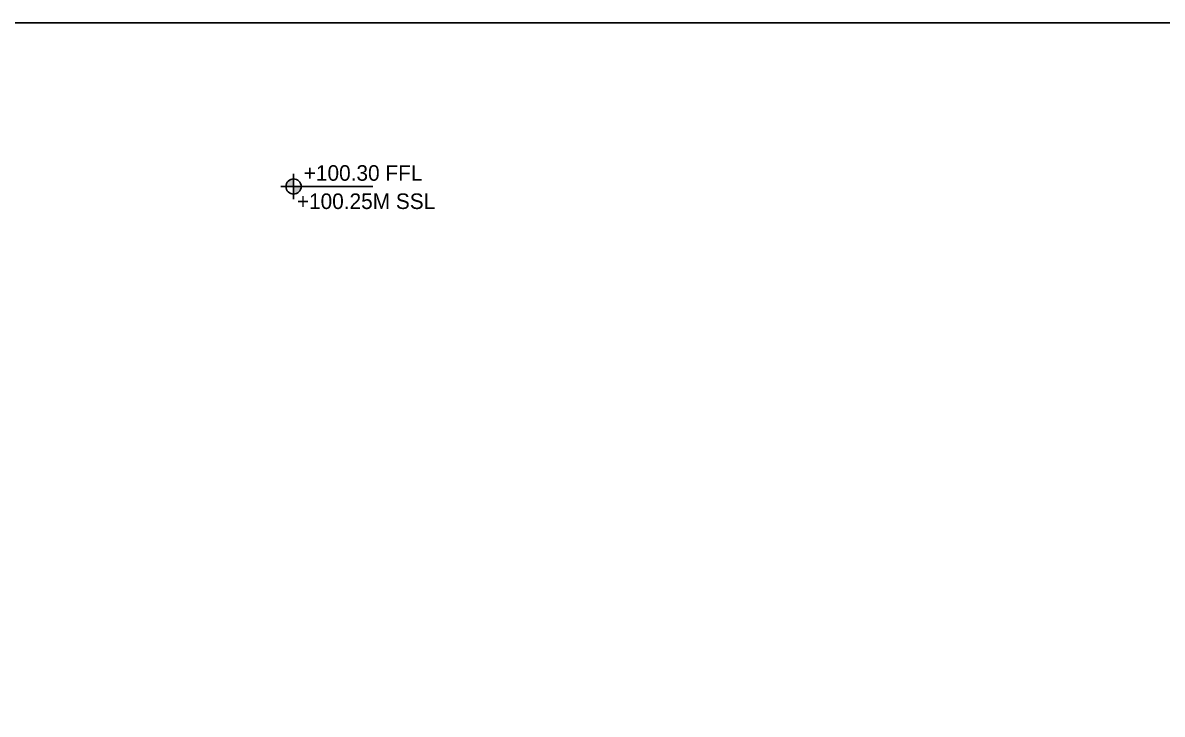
# Model space of a CAD drawing. Header units: millimetres. Extents: x 7964926 to 16080295, y -6277184 to -2986664.
# Drawn here: x 8022345 to 8052811, y -3073768 to -3055282 of the extents above; entities that cross this region are included whole.
import ezdxf

# ---------------------------------------------------------------- set-up
doc = ezdxf.new("R2010")
doc.units = ezdxf.units.MM
doc.header["$LTSCALE"] = 2000
doc.header["$MEASUREMENT"] = 0
doc.layers.add('a-ac ledge', color=8, linetype='Continuous')
doc.layers.add('L-FL', color=7, linetype='Continuous')
doc.styles.add('Century Gothic', font='GOTHIC.TTF')
doc.styles.get("Standard").update_dxf_attribs({"font": 'romans.shx', "width": 0.75})

# ---------------------------------------------------------------- blocks, each defined once
blk = doc.blocks.new('finish lvl')
h = blk.add_hatch(color=256)
edge = h.paths.add_edge_path()
edge.add_ellipse((0.0378, 0.003), major_axis=(-0.0305, 0.0305), ratio=1, start_angle=-45, end_angle=45)
edge.add_line((-0.0053, 0.003), (0.0378, 0.003))
edge.add_line((0.0378, 0.003), (0.0378, 0.0461))
edge = h.paths.add_edge_path()
edge.add_ellipse((0.0378, 0.003), major_axis=(-0.0305, 0.0305), ratio=1, start_angle=135, end_angle=225)
edge.add_line((0.0809, 0.003), (0.0378, 0.003))
edge.add_line((0.0378, 0.003), (0.0378, -0.0401))
for p, q in [((0.0378, 0.0748), (0.0378, -0.0688)), ((-0.034, 0.003), (0.4857, 0.003))]:
    blk.add_line(p, q)
blk.add_ellipse((0.0378, 0.003), major_axis=(-0.0305, 0.0305), ratio=1, start_param=1.570796326794534, end_param=7.85398163397412)
at = {"layer": 'L-FL'}
for tag, p in [('%%P0.00', (0.1256, 0.0357)), ('FIN.LVL.', (0.1075, -0.103))]:
    blk.add_attdef(tag, p, '', height=0.08, dxfattribs=at)

msp = doc.modelspace()

# ---------------------------------------------------------------- linework, layer by layer
at = {"layer": 'a-ac ledge', "color": 7}
msp.add_lwpolyline([(8276714.5, -3055282.1), (7964925.5, -3055282.1), (7964925.5, -3181604.2), (8276714.5, -3181604.2)], close=True, dxfattribs=at)

# ---------------------------------------------------------------- block references
at = {"layer": 'L-FL', "ltscale": 0.5}
ref = msp.add_blockref('finish lvl', (8029405.6, -3059673.4), dxfattribs=dict(at, xscale=4725.606725074663, yscale=4725.606725074663, zscale=4725.606725074663, rotation=0.0002105369682294075))
ref.add_attrib('FIN.LVL.', '+100.25M SSL', (8029672.5, -3060261, 0), dxfattribs={"ltscale": 0.5, "height": 416.567, "rotation": 0.00021, "style": 'Century Gothic'})
ref.add_attrib('%%P0.00', '+100.30 FFL', (8029857, -3059505.6), dxfattribs={"ltscale": 0.5, "height": 416.567, "rotation": 0.00021, "style": 'Century Gothic'})

doc.saveas('drawing.dxf')
